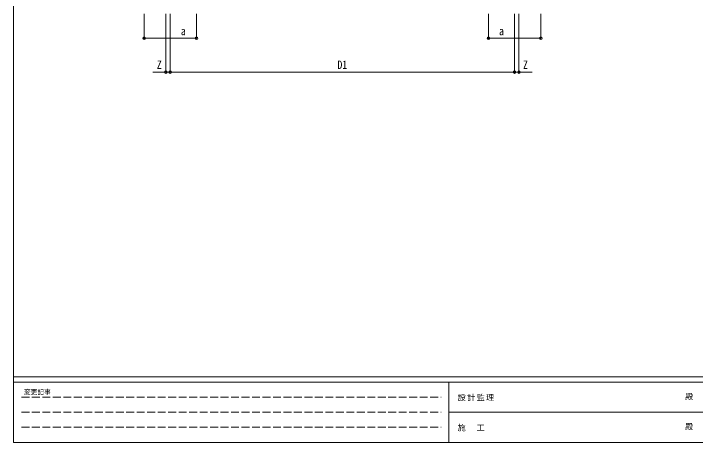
# Model space of a CAD drawing. Units: millimetres at full size, sheet at 1:40; details may follow other scales. Extents: x -11181 to 11305, y -7804 to 7716.
# Drawn here: x -11181 to -773, y -7804 to -1260 of the extents above; entities that cross this region are included whole.
import ezdxf
from ezdxf.enums import TextEntityAlignment as Align

# ---------------------------------------------------------------- set-up
doc = ezdxf.new("R2010")
doc.units = ezdxf.units.MM
doc.header["$LTSCALE"] = 40
doc.header["$PDMODE"] = 32
doc.header["$PDSIZE"] = 40
doc.linetypes.add('DASHED3', pattern=[4, 3, -1])
doc.layers.add('0-A_寸法', color=6, linetype='Continuous', lineweight=9)
doc.layers.add('F-0_240', color=7, linetype='Continuous', lineweight=9)
doc.styles.add('ＭＳ ゴシック', font='')
doc.styles.get('ＭＳ ゴシック').set_extended_font_data('MS Gothic')

msp = doc.modelspace()

# ---------------------------------------------------------------- linework, layer by layer
at = {"layer": '0-A_寸法'}
for p, q in [((-9189.69, -1636.08), (-9189.69, -1261.67)), ((-8856.69, -2151.07), (-8856.69, -1261.67)), ((-8789.69, -2151.07), (-8789.69, -1261.67)), ((-8389.69, -1636.08), (-8389.69, -1261.67)), ((-3932.67, -1636.08), (-3932.67, -1261.67)), ((-3532.67, -2151.07), (-3532.67, -1261.67)), ((-3465.67, -2151.07), (-3465.67, -1261.67)), ((-3132.67, -1636.08), (-3132.67, -1261.67)), ((-9189.69, -1636.08), (-8389.69, -1636.08)), ((-3132.67, -1636.08), (-3932.67, -1636.08)), ((-8856.69, -2151.07), (-9056.69, -2151.07)), ((-8856.69, -2151.07), (-8789.69, -2151.07)), ((-8789.69, -2151.07), (-3532.67, -2151.07)), ((-3532.67, -2151.07), (-3465.67, -2151.07)), ((-3465.67, -2151.07), (-3265.67, -2151.07))]:
    msp.add_line(p, q, dxfattribs=at)
for p in [(-9189.69, -1636.08), (-8389.69, -1636.08), (-3932.67, -1636.08), (-3132.67, -1636.08), (-8856.69, -2151.07), (-8789.69, -2151.07), (-3532.67, -2151.07), (-3465.67, -2151.07)]:
    msp.add_point(p, dxfattribs=at)
at = {"layer": 'F-0_240', "color": 5}
for p, q in [((-11180.61, 7716.46), (-11180.61, -7803.54)), ((-11180.61, -6803.54), (10739.39, -6803.54)), ((-11180.61, -6883.54), (7183.72, -6883.54)), ((-4536.28, -6883.54), (-4536.28, -7803.54)), ((-4536.28, -7343.54), (3663.72, -7343.54)), ((-11180.61, -7803.54), (10739.39, -7803.54))]:
    msp.add_line(p, q, dxfattribs=at)
at = {"layer": 'F-0_240', "color": 4, "linetype": 'DASHED3'}
for p, q in [((-11060.61, -7113.54), (-4656.28, -7113.54)), ((-11060.61, -7343.54), (-4656.28, -7343.54)), ((-11060.61, -7573.54), (-4656.28, -7573.54))]:
    msp.add_line(p, q, dxfattribs=at)

# ---------------------------------------------------------------- texts
at = {"layer": '0-A_寸法', "color": 7, "style": 'ＭＳ ゴシック', "width": 0.85}
for s, p in [('a', (-8627.69, -1628.08)), ('a', (-3770.67, -1628.08)), ('Z', (-8994.69, -2143.07)), ('D1', (-6237.18, -2143.07)), ('Z', (-3403.67, -2143.07))]:
    msp.add_text(s, height=129, dxfattribs=at).set_placement(p, align=Align.BOTTOM_LEFT)
at = {"layer": 'F-0_240', "style": 'ＭＳ ゴシック'}
for s, height, p in [('変更記事', 73.31, (-11024.31, -7093.54)), ('殿', 87.98, (-930.57, -7173.54)), ('殿', 87.98, (-930.57, -7633.54))]:
    msp.add_text(s, height=height, dxfattribs=at).set_placement(p, align=Align.BOTTOM_LEFT)
at = {"layer": 'F-0_240', "char_height": 87.98, "attachment_point": 7, "style": 'ＭＳ ゴシック'}
for s, insert in [('\\T1.17;設計監理', (-4401.18, -7173.54)), ('\\T1.17;施\u3000工', (-4401.18, -7633.54))]:
    msp.add_mtext(s, dxfattribs=dict(at, insert=insert))

doc.saveas('drawing.dxf')
